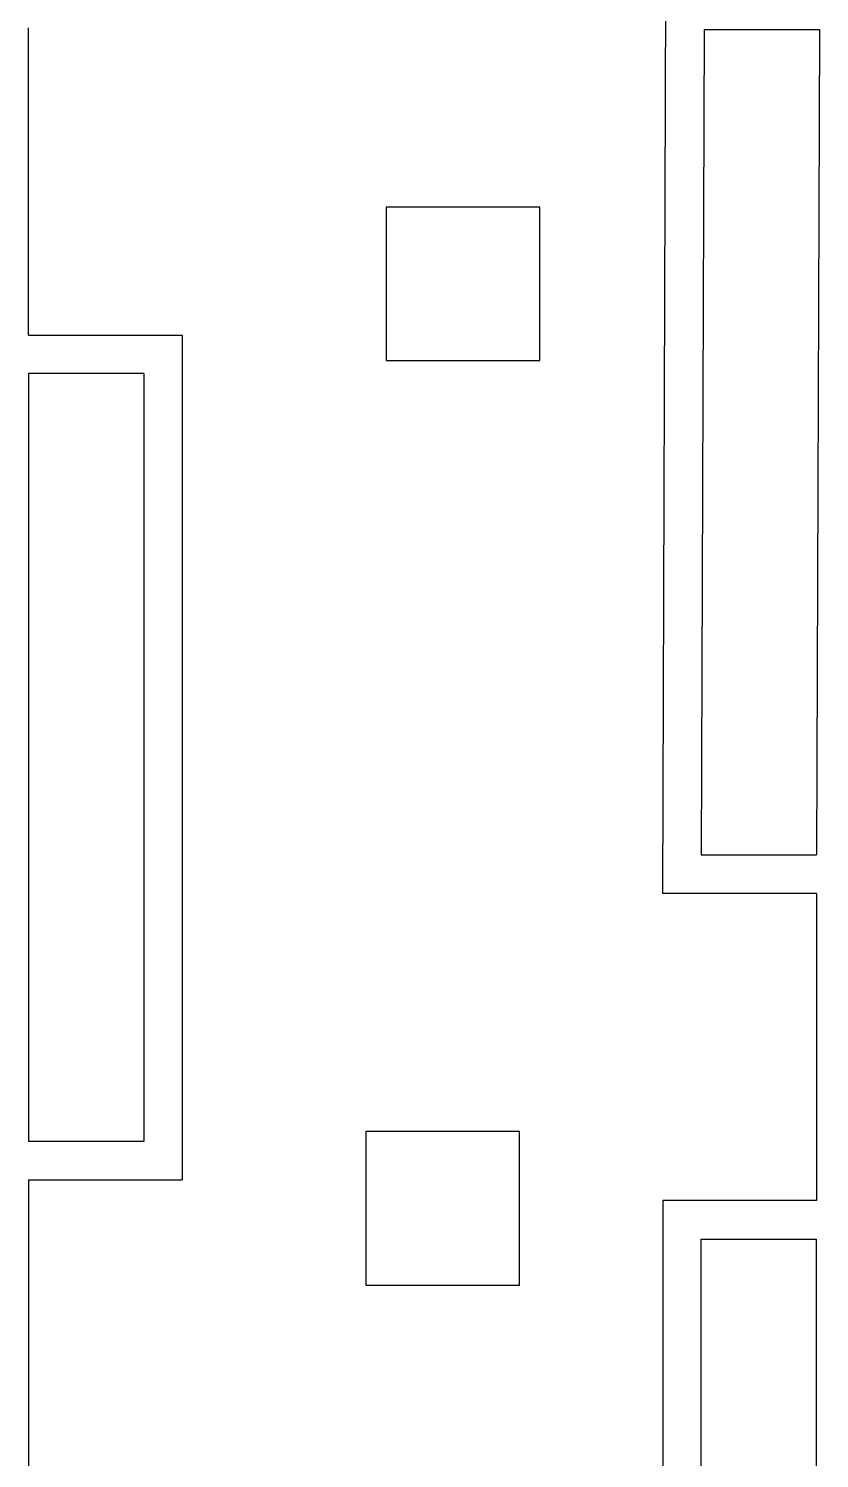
# Model space of a CAD drawing. Extents: x -19 to 297, y 0 to 420.
# Drawn here: x 240.67 to 250.96, y 296.64 to 315.26 of the extents above; entities that cross this region are included whole.
import ezdxf

# ---------------------------------------------------------------- set-up
doc = ezdxf.new("R2010")
doc.units = 0
doc.header["$MEASUREMENT"] = 0
doc.linetypes.add('K5LT_BASIC', pattern=[0])
doc.layers.add('Системный слой', color=7, linetype='Continuous')

# ---------------------------------------------------------------- blocks, each defined once
blk = doc.blocks.new('*U')
at = {"layer": 'Системный слой', "color": 5, "linetype": 'K5LT_BASIC'}
for p, q in [((247.319, 312.936), (245.319, 312.936)), ((245.319, 312.936), (245.319, 310.936)), ((247.319, 310.936), (247.319, 312.936)), ((245.319, 310.936), (247.319, 310.936)), ((247.055, 300.897), (245.055, 300.897)), ((245.055, 300.897), (245.055, 298.897)), ((247.055, 298.897), (247.055, 300.897)), ((245.055, 298.897), (247.055, 298.897))]:
    blk.add_line(p, q, dxfattribs=at)

msp = doc.modelspace()

# ---------------------------------------------------------------- linework, layer by layer
at = {"layer": 'Системный слой', "color": 5, "linetype": 'K5LT_BASIC'}
for p, q in [((248.957, 315.749), (248.917, 303.998)), ((240.667, 311.269), (240.667, 315.269)), ((249.457, 315.249), (249.418, 304.499)), ((249.457, 315.249), (250.957, 315.249)), ((250.957, 315.249), (250.918, 304.499)), ((240.667, 311.269), (242.667, 311.269)), ((242.667, 311.269), (242.667, 300.269)), ((242.167, 310.769), (240.667, 310.769)), ((240.667, 310.769), (240.667, 300.769)), ((242.167, 310.769), (242.167, 300.769)), ((249.418, 304.499), (250.918, 304.499)), ((250.918, 303.999), (248.917, 303.998)), ((250.918, 303.999), (250.918, 299.999)), ((242.167, 300.769), (240.667, 300.769)), ((240.667, 300.269), (242.667, 300.269)), ((240.667, 300.269), (240.667, 296.269)), ((248.918, 299.999), (248.918, 273.968)), ((250.918, 299.999), (248.918, 299.999)), ((249.418, 299.499), (250.918, 299.499)), ((249.418, 274.469), (249.418, 299.499)), ((250.918, 274.469), (250.918, 299.499))]:
    msp.add_line(p, q, dxfattribs=at)

# ---------------------------------------------------------------- block references
at = {"layer": 'Системный слой'}
msp.add_blockref('*U', (0, 0), dxfattribs=at)
msp.add_blockref('*U', (0, 0), dxfattribs=at)
msp.add_blockref('*U', (0, 0), dxfattribs=at)
msp.add_blockref('*U', (0, 0), dxfattribs=at)
msp.add_blockref('*U', (0, 0), dxfattribs=at)
msp.add_blockref('*U', (0, 0), dxfattribs=at)
msp.add_blockref('*U', (0, 0), dxfattribs=at)
msp.add_blockref('*U', (0, 0), dxfattribs=at)
msp.add_blockref('*U', (0, 0), dxfattribs=at)
msp.add_blockref('*U', (0, 0), dxfattribs=at)
msp.add_blockref('*U', (0, 0), dxfattribs=at)
msp.add_blockref('*U', (0, 0), dxfattribs=at)
msp.add_blockref('*U', (0, 0), dxfattribs=at)
msp.add_blockref('*U', (0, 0), dxfattribs=at)
msp.add_blockref('*U', (0, 0), dxfattribs=at)
msp.add_blockref('*U', (0, 0), dxfattribs=at)
msp.add_blockref('*U', (0, 0), dxfattribs=at)
msp.add_blockref('*U', (0, 0), dxfattribs=at)
msp.add_blockref('*U', (0, 0), dxfattribs=at)
msp.add_blockref('*U', (0, 0), dxfattribs=at)
msp.add_blockref('*U', (0, 0), dxfattribs=at)
msp.add_blockref('*U', (0, 0), dxfattribs=at)
msp.add_blockref('*U', (0, 0), dxfattribs=at)
msp.add_blockref('*U', (0, 0), dxfattribs=at)
msp.add_blockref('*U', (0, 0), dxfattribs=at)
msp.add_blockref('*U', (0, 0), dxfattribs=at)
msp.add_blockref('*U', (0, 0), dxfattribs=at)
msp.add_blockref('*U', (0, 0), dxfattribs=at)
msp.add_blockref('*U', (0, 0), dxfattribs=at)
msp.add_blockref('*U', (0, 0), dxfattribs=at)
msp.add_blockref('*U', (0, 0), dxfattribs=at)
msp.add_blockref('*U', (0, 0), dxfattribs=at)
msp.add_blockref('*U', (0, 0), dxfattribs=at)
msp.add_blockref('*U', (0, 0), dxfattribs=at)
msp.add_blockref('*U', (0, 0), dxfattribs=at)
msp.add_blockref('*U', (0, 0), dxfattribs=at)
msp.add_blockref('*U', (0, 0), dxfattribs=at)
msp.add_blockref('*U', (0, 0), dxfattribs=at)
msp.add_blockref('*U', (0, 0), dxfattribs=at)
msp.add_blockref('*U', (0, 0), dxfattribs=at)
msp.add_blockref('*U', (0, 0), dxfattribs=at)
msp.add_blockref('*U', (0, 0), dxfattribs=at)
msp.add_blockref('*U', (0, 0), dxfattribs=at)
msp.add_blockref('*U', (0, 0), dxfattribs=at)
msp.add_blockref('*U', (0, 0), dxfattribs=at)
msp.add_blockref('*U', (0, 0), dxfattribs=at)
msp.add_blockref('*U', (0, 0), dxfattribs=at)
msp.add_blockref('*U', (0, 0), dxfattribs=at)
msp.add_blockref('*U', (0, 0), dxfattribs=at)
msp.add_blockref('*U', (0, 0), dxfattribs=at)
msp.add_blockref('*U', (0, 0), dxfattribs=at)
msp.add_blockref('*U', (0, 0), dxfattribs=at)
msp.add_blockref('*U', (0, 0), dxfattribs=at)
msp.add_blockref('*U', (0, 0), dxfattribs=at)
msp.add_blockref('*U', (0, 0), dxfattribs=at)
msp.add_blockref('*U', (0, 0), dxfattribs=at)
msp.add_blockref('*U', (0, 0), dxfattribs=at)
msp.add_blockref('*U', (0, 0), dxfattribs=at)
msp.add_blockref('*U', (0, 0), dxfattribs=at)
msp.add_blockref('*U', (0, 0), dxfattribs=at)
msp.add_blockref('*U', (0, 0), dxfattribs=at)
msp.add_blockref('*U', (0, 0), dxfattribs=at)
msp.add_blockref('*U', (0, 0), dxfattribs=at)
msp.add_blockref('*U', (0, 0), dxfattribs=at)
msp.add_blockref('*U', (0, 0), dxfattribs=at)
msp.add_blockref('*U', (0, 0), dxfattribs=at)
msp.add_blockref('*U', (0, 0), dxfattribs=at)
msp.add_blockref('*U', (0, 0), dxfattribs=at)
msp.add_blockref('*U', (0, 0), dxfattribs=at)
msp.add_blockref('*U', (0, 0), dxfattribs=at)
msp.add_blockref('*U', (0, 0), dxfattribs=at)
msp.add_blockref('*U', (0, 0), dxfattribs=at)
msp.add_blockref('*U', (0, 0), dxfattribs=at)
msp.add_blockref('*U', (0, 0), dxfattribs=at)
msp.add_blockref('*U', (0, 0), dxfattribs=at)
msp.add_blockref('*U', (0, 0), dxfattribs=at)
msp.add_blockref('*U', (0, 0), dxfattribs=at)
msp.add_blockref('*U', (0, 0), dxfattribs=at)
msp.add_blockref('*U', (0, 0), dxfattribs=at)
msp.add_blockref('*U', (0, 0), dxfattribs=at)
msp.add_blockref('*U', (0, 0), dxfattribs=at)
msp.add_blockref('*U', (0, 0), dxfattribs=at)
msp.add_blockref('*U', (0, 0), dxfattribs=at)
msp.add_blockref('*U', (0, 0), dxfattribs=at)
msp.add_blockref('*U', (0, 0), dxfattribs=at)
msp.add_blockref('*U', (0, 0), dxfattribs=at)
msp.add_blockref('*U', (0, 0), dxfattribs=at)
msp.add_blockref('*U', (0, 0), dxfattribs=at)
msp.add_blockref('*U', (0, 0), dxfattribs=at)
msp.add_blockref('*U', (0, 0), dxfattribs=at)
msp.add_blockref('*U', (0, 0), dxfattribs=at)
msp.add_blockref('*U', (0, 0), dxfattribs=at)
msp.add_blockref('*U', (0, 0), dxfattribs=at)
msp.add_blockref('*U', (0, 0), dxfattribs=at)
msp.add_blockref('*U', (0, 0), dxfattribs=at)
msp.add_blockref('*U', (0, 0), dxfattribs=at)
msp.add_blockref('*U', (0, 0), dxfattribs=at)
msp.add_blockref('*U', (0, 0), dxfattribs=at)
msp.add_blockref('*U', (0, 0), dxfattribs=at)
msp.add_blockref('*U', (0, 0), dxfattribs=at)
msp.add_blockref('*U', (0, 0), dxfattribs=at)
msp.add_blockref('*U', (0, 0), dxfattribs=at)
msp.add_blockref('*U', (0, 0), dxfattribs=at)
msp.add_blockref('*U', (0, 0), dxfattribs=at)
msp.add_blockref('*U', (0, 0), dxfattribs=at)
msp.add_blockref('*U', (0, 0), dxfattribs=at)
msp.add_blockref('*U', (0, 0), dxfattribs=at)
msp.add_blockref('*U', (0, 0), dxfattribs=at)
msp.add_blockref('*U', (0, 0), dxfattribs=at)
msp.add_blockref('*U', (0, 0), dxfattribs=at)
msp.add_blockref('*U', (0, 0), dxfattribs=at)
msp.add_blockref('*U', (0, 0), dxfattribs=at)
msp.add_blockref('*U', (0, 0), dxfattribs=at)
msp.add_blockref('*U', (0, 0), dxfattribs=at)
msp.add_blockref('*U', (0, 0), dxfattribs=at)
msp.add_blockref('*U', (0, 0), dxfattribs=at)
msp.add_blockref('*U', (0, 0), dxfattribs=at)
msp.add_blockref('*U', (0, 0), dxfattribs=at)
msp.add_blockref('*U', (0, 0), dxfattribs=at)
msp.add_blockref('*U', (0, 0), dxfattribs=at)
msp.add_blockref('*U', (0, 0), dxfattribs=at)
msp.add_blockref('*U', (0, 0), dxfattribs=at)
msp.add_blockref('*U', (0, 0), dxfattribs=at)
msp.add_blockref('*U', (0, 0), dxfattribs=at)
msp.add_blockref('*U', (0, 0), dxfattribs=at)
msp.add_blockref('*U', (0, 0), dxfattribs=at)
msp.add_blockref('*U', (0, 0), dxfattribs=at)
msp.add_blockref('*U', (0, 0), dxfattribs=at)
msp.add_blockref('*U', (0, 0), dxfattribs=at)
msp.add_blockref('*U', (0, 0), dxfattribs=at)
msp.add_blockref('*U', (0, 0), dxfattribs=at)
msp.add_blockref('*U', (0, 0), dxfattribs=at)
msp.add_blockref('*U', (0, 0), dxfattribs=at)
msp.add_blockref('*U', (0, 0), dxfattribs=at)
msp.add_blockref('*U', (0, 0), dxfattribs=at)
msp.add_blockref('*U', (0, 0), dxfattribs=at)
msp.add_blockref('*U', (0, 0), dxfattribs=at)
msp.add_blockref('*U', (0, 0), dxfattribs=at)
msp.add_blockref('*U', (0, 0), dxfattribs=at)
msp.add_blockref('*U', (0, 0), dxfattribs=at)
msp.add_blockref('*U', (0, 0), dxfattribs=at)
msp.add_blockref('*U', (0, 0), dxfattribs=at)
msp.add_blockref('*U', (0, 0), dxfattribs=at)
msp.add_blockref('*U', (0, 0), dxfattribs=at)
msp.add_blockref('*U', (0, 0), dxfattribs=at)
msp.add_blockref('*U', (0, 0), dxfattribs=at)
msp.add_blockref('*U', (0, 0), dxfattribs=at)
msp.add_blockref('*U', (0, 0), dxfattribs=at)
msp.add_blockref('*U', (0, 0), dxfattribs=at)
msp.add_blockref('*U', (0, 0), dxfattribs=at)
msp.add_blockref('*U', (0, 0), dxfattribs=at)
msp.add_blockref('*U', (0, 0), dxfattribs=at)
msp.add_blockref('*U', (0, 0), dxfattribs=at)
msp.add_blockref('*U', (0, 0), dxfattribs=at)
msp.add_blockref('*U', (0, 0), dxfattribs=at)
msp.add_blockref('*U', (0, 0), dxfattribs=at)
msp.add_blockref('*U', (0, 0), dxfattribs=at)
msp.add_blockref('*U', (0, 0), dxfattribs=at)
msp.add_blockref('*U', (0, 0), dxfattribs=at)
msp.add_blockref('*U', (0, 0), dxfattribs=at)
msp.add_blockref('*U', (0, 0), dxfattribs=at)
msp.add_blockref('*U', (0, 0), dxfattribs=at)
msp.add_blockref('*U', (0, 0), dxfattribs=at)
msp.add_blockref('*U', (0, 0), dxfattribs=at)
msp.add_blockref('*U', (0, 0), dxfattribs=at)
msp.add_blockref('*U', (0, 0), dxfattribs=at)
msp.add_blockref('*U', (0, 0), dxfattribs=at)
msp.add_blockref('*U', (0, 0), dxfattribs=at)
msp.add_blockref('*U', (0, 0), dxfattribs=at)
msp.add_blockref('*U', (0, 0), dxfattribs=at)
msp.add_blockref('*U', (0, 0), dxfattribs=at)
msp.add_blockref('*U', (0, 0), dxfattribs=at)
msp.add_blockref('*U', (0, 0), dxfattribs=at)
msp.add_blockref('*U', (0, 0), dxfattribs=at)
msp.add_blockref('*U', (0, 0), dxfattribs=at)
msp.add_blockref('*U', (0, 0), dxfattribs=at)
msp.add_blockref('*U', (0, 0), dxfattribs=at)
msp.add_blockref('*U', (0, 0), dxfattribs=at)
msp.add_blockref('*U', (0, 0), dxfattribs=at)
msp.add_blockref('*U', (0, 0), dxfattribs=at)
msp.add_blockref('*U', (0, 0), dxfattribs=at)
msp.add_blockref('*U', (0, 0), dxfattribs=at)
msp.add_blockref('*U', (0, 0), dxfattribs=at)
msp.add_blockref('*U', (0, 0), dxfattribs=at)
msp.add_blockref('*U', (0, 0), dxfattribs=at)
msp.add_blockref('*U', (0, 0), dxfattribs=at)
msp.add_blockref('*U', (0, 0), dxfattribs=at)
msp.add_blockref('*U', (0, 0), dxfattribs=at)
msp.add_blockref('*U', (0, 0), dxfattribs=at)
msp.add_blockref('*U', (0, 0), dxfattribs=at)
msp.add_blockref('*U', (0, 0), dxfattribs=at)
msp.add_blockref('*U', (0, 0), dxfattribs=at)
msp.add_blockref('*U', (0, 0), dxfattribs=at)
msp.add_blockref('*U', (0, 0), dxfattribs=at)
msp.add_blockref('*U', (0, 0), dxfattribs=at)
msp.add_blockref('*U', (0, 0), dxfattribs=at)
msp.add_blockref('*U', (0, 0), dxfattribs=at)
msp.add_blockref('*U', (0, 0), dxfattribs=at)
msp.add_blockref('*U', (0, 0), dxfattribs=at)
msp.add_blockref('*U', (0, 0), dxfattribs=at)
msp.add_blockref('*U', (0, 0), dxfattribs=at)
msp.add_blockref('*U', (0, 0), dxfattribs=at)
msp.add_blockref('*U', (0, 0), dxfattribs=at)
msp.add_blockref('*U', (0, 0), dxfattribs=at)
msp.add_blockref('*U', (0, 0), dxfattribs=at)
msp.add_blockref('*U', (0, 0), dxfattribs=at)
msp.add_blockref('*U', (0, 0), dxfattribs=at)
msp.add_blockref('*U', (0, 0), dxfattribs=at)
msp.add_blockref('*U', (0, 0), dxfattribs=at)
msp.add_blockref('*U', (0, 0), dxfattribs=at)
msp.add_blockref('*U', (0, 0), dxfattribs=at)
msp.add_blockref('*U', (0, 0), dxfattribs=at)
msp.add_blockref('*U', (0, 0), dxfattribs=at)
msp.add_blockref('*U', (0, 0), dxfattribs=at)
msp.add_blockref('*U', (0, 0), dxfattribs=at)
msp.add_blockref('*U', (0, 0), dxfattribs=at)
msp.add_blockref('*U', (0, 0), dxfattribs=at)
msp.add_blockref('*U', (0, 0), dxfattribs=at)
msp.add_blockref('*U', (0, 0), dxfattribs=at)
msp.add_blockref('*U', (0, 0), dxfattribs=at)
msp.add_blockref('*U', (0, 0), dxfattribs=at)
msp.add_blockref('*U', (0, 0), dxfattribs=at)
msp.add_blockref('*U', (0, 0), dxfattribs=at)
msp.add_blockref('*U', (0, 0), dxfattribs=at)
msp.add_blockref('*U', (0, 0), dxfattribs=at)
msp.add_blockref('*U', (0, 0), dxfattribs=at)
msp.add_blockref('*U', (0, 0), dxfattribs=at)
msp.add_blockref('*U', (0, 0), dxfattribs=at)
msp.add_blockref('*U', (0, 0), dxfattribs=at)
msp.add_blockref('*U', (0, 0), dxfattribs=at)
msp.add_blockref('*U', (0, 0), dxfattribs=at)
msp.add_blockref('*U', (0, 0), dxfattribs=at)
msp.add_blockref('*U', (0, 0), dxfattribs=at)
msp.add_blockref('*U', (0, 0), dxfattribs=at)
msp.add_blockref('*U', (0, 0), dxfattribs=at)
msp.add_blockref('*U', (0, 0), dxfattribs=at)
msp.add_blockref('*U', (0, 0), dxfattribs=at)
msp.add_blockref('*U', (0, 0), dxfattribs=at)
msp.add_blockref('*U', (0, 0), dxfattribs=at)
msp.add_blockref('*U', (0, 0), dxfattribs=at)
msp.add_blockref('*U', (0, 0), dxfattribs=at)
msp.add_blockref('*U', (0, 0), dxfattribs=at)
msp.add_blockref('*U', (0, 0), dxfattribs=at)
msp.add_blockref('*U', (0, 0), dxfattribs=at)
msp.add_blockref('*U', (0, 0), dxfattribs=at)
msp.add_blockref('*U', (0, 0), dxfattribs=at)
msp.add_blockref('*U', (0, 0), dxfattribs=at)
msp.add_blockref('*U', (0, 0), dxfattribs=at)
msp.add_blockref('*U', (0, 0), dxfattribs=at)
msp.add_blockref('*U', (0, 0), dxfattribs=at)
msp.add_blockref('*U', (0, 0), dxfattribs=at)
msp.add_blockref('*U', (0, 0), dxfattribs=at)
msp.add_blockref('*U', (0, 0), dxfattribs=at)
msp.add_blockref('*U', (0, 0), dxfattribs=at)
msp.add_blockref('*U', (0, 0), dxfattribs=at)
msp.add_blockref('*U', (0, 0), dxfattribs=at)
msp.add_blockref('*U', (0, 0), dxfattribs=at)
msp.add_blockref('*U', (0, 0), dxfattribs=at)
msp.add_blockref('*U', (0, 0), dxfattribs=at)
msp.add_blockref('*U', (0, 0), dxfattribs=at)
msp.add_blockref('*U', (0, 0), dxfattribs=at)
msp.add_blockref('*U', (0, 0), dxfattribs=at)
msp.add_blockref('*U', (0, 0), dxfattribs=at)
msp.add_blockref('*U', (0, 0), dxfattribs=at)
msp.add_blockref('*U', (0, 0), dxfattribs=at)
msp.add_blockref('*U', (0, 0), dxfattribs=at)
msp.add_blockref('*U', (0, 0), dxfattribs=at)
msp.add_blockref('*U', (0, 0), dxfattribs=at)
msp.add_blockref('*U', (0, 0), dxfattribs=at)
msp.add_blockref('*U', (0, 0), dxfattribs=at)
msp.add_blockref('*U', (0, 0), dxfattribs=at)
msp.add_blockref('*U', (0, 0), dxfattribs=at)
msp.add_blockref('*U', (0, 0), dxfattribs=at)
msp.add_blockref('*U', (0, 0), dxfattribs=at)
msp.add_blockref('*U', (0, 0), dxfattribs=at)
msp.add_blockref('*U', (0, 0), dxfattribs=at)
msp.add_blockref('*U', (0, 0), dxfattribs=at)
msp.add_blockref('*U', (0, 0), dxfattribs=at)
msp.add_blockref('*U', (0, 0), dxfattribs=at)
msp.add_blockref('*U', (0, 0), dxfattribs=at)
msp.add_blockref('*U', (0, 0), dxfattribs=at)
msp.add_blockref('*U', (0, 0), dxfattribs=at)
msp.add_blockref('*U', (0, 0), dxfattribs=at)
msp.add_blockref('*U', (0, 0), dxfattribs=at)
msp.add_blockref('*U', (0, 0), dxfattribs=at)
msp.add_blockref('*U', (0, 0), dxfattribs=at)
msp.add_blockref('*U', (0, 0), dxfattribs=at)
msp.add_blockref('*U', (0, 0), dxfattribs=at)
msp.add_blockref('*U', (0, 0), dxfattribs=at)
msp.add_blockref('*U', (0, 0), dxfattribs=at)
msp.add_blockref('*U', (0, 0), dxfattribs=at)
msp.add_blockref('*U', (0, 0), dxfattribs=at)
msp.add_blockref('*U', (0, 0), dxfattribs=at)
msp.add_blockref('*U', (0, 0), dxfattribs=at)
msp.add_blockref('*U', (0, 0), dxfattribs=at)
msp.add_blockref('*U', (0, 0), dxfattribs=at)
msp.add_blockref('*U', (0, 0), dxfattribs=at)
msp.add_blockref('*U', (0, 0), dxfattribs=at)
msp.add_blockref('*U', (0, 0), dxfattribs=at)
msp.add_blockref('*U', (0, 0), dxfattribs=at)
msp.add_blockref('*U', (0, 0), dxfattribs=at)
msp.add_blockref('*U', (0, 0), dxfattribs=at)
msp.add_blockref('*U', (0, 0), dxfattribs=at)
msp.add_blockref('*U', (0, 0), dxfattribs=at)
msp.add_blockref('*U', (0, 0), dxfattribs=at)
msp.add_blockref('*U', (0, 0), dxfattribs=at)
msp.add_blockref('*U', (0, 0), dxfattribs=at)
msp.add_blockref('*U', (0, 0), dxfattribs=at)
msp.add_blockref('*U', (0, 0), dxfattribs=at)
msp.add_blockref('*U', (0, 0), dxfattribs=at)
msp.add_blockref('*U', (0, 0), dxfattribs=at)
msp.add_blockref('*U', (0, 0), dxfattribs=at)
msp.add_blockref('*U', (0, 0), dxfattribs=at)
msp.add_blockref('*U', (0, 0), dxfattribs=at)
msp.add_blockref('*U', (0, 0), dxfattribs=at)
msp.add_blockref('*U', (0, 0), dxfattribs=at)
msp.add_blockref('*U', (0, 0), dxfattribs=at)
msp.add_blockref('*U', (0, 0), dxfattribs=at)
msp.add_blockref('*U', (0, 0), dxfattribs=at)
msp.add_blockref('*U', (0, 0), dxfattribs=at)
msp.add_blockref('*U', (0, 0), dxfattribs=at)
msp.add_blockref('*U', (0, 0), dxfattribs=at)
msp.add_blockref('*U', (0, 0), dxfattribs=at)
msp.add_blockref('*U', (0, 0), dxfattribs=at)
msp.add_blockref('*U', (0, 0), dxfattribs=at)
msp.add_blockref('*U', (0, 0), dxfattribs=at)
msp.add_blockref('*U', (0, 0), dxfattribs=at)
msp.add_blockref('*U', (0, 0), dxfattribs=at)
msp.add_blockref('*U', (0, 0), dxfattribs=at)
msp.add_blockref('*U', (0, 0), dxfattribs=at)
msp.add_blockref('*U', (0, 0), dxfattribs=at)
msp.add_blockref('*U', (0, 0), dxfattribs=at)
msp.add_blockref('*U', (0, 0), dxfattribs=at)
msp.add_blockref('*U', (0, 0), dxfattribs=at)
msp.add_blockref('*U', (0, 0), dxfattribs=at)
msp.add_blockref('*U', (0, 0), dxfattribs=at)
msp.add_blockref('*U', (0, 0), dxfattribs=at)
msp.add_blockref('*U', (0, 0), dxfattribs=at)
msp.add_blockref('*U', (0, 0), dxfattribs=at)
msp.add_blockref('*U', (0, 0), dxfattribs=at)
msp.add_blockref('*U', (0, 0), dxfattribs=at)
msp.add_blockref('*U', (0, 0), dxfattribs=at)
msp.add_blockref('*U', (0, 0), dxfattribs=at)
msp.add_blockref('*U', (0, 0), dxfattribs=at)
msp.add_blockref('*U', (0, 0), dxfattribs=at)
msp.add_blockref('*U', (0, 0), dxfattribs=at)
msp.add_blockref('*U', (0, 0), dxfattribs=at)
msp.add_blockref('*U', (0, 0), dxfattribs=at)
msp.add_blockref('*U', (0, 0), dxfattribs=at)
msp.add_blockref('*U', (0, 0), dxfattribs=at)
msp.add_blockref('*U', (0, 0), dxfattribs=at)
msp.add_blockref('*U', (0, 0), dxfattribs=at)
msp.add_blockref('*U', (0, 0), dxfattribs=at)
msp.add_blockref('*U', (0, 0), dxfattribs=at)
msp.add_blockref('*U', (0, 0), dxfattribs=at)
msp.add_blockref('*U', (0, 0), dxfattribs=at)
msp.add_blockref('*U', (0, 0), dxfattribs=at)
msp.add_blockref('*U', (0, 0), dxfattribs=at)
msp.add_blockref('*U', (0, 0), dxfattribs=at)
msp.add_blockref('*U', (0, 0), dxfattribs=at)
msp.add_blockref('*U', (0, 0), dxfattribs=at)
msp.add_blockref('*U', (0, 0), dxfattribs=at)
msp.add_blockref('*U', (0, 0), dxfattribs=at)
msp.add_blockref('*U', (0, 0), dxfattribs=at)
msp.add_blockref('*U', (0, 0), dxfattribs=at)
msp.add_blockref('*U', (0, 0), dxfattribs=at)
msp.add_blockref('*U', (0, 0), dxfattribs=at)
msp.add_blockref('*U', (0, 0), dxfattribs=at)
msp.add_blockref('*U', (0, 0), dxfattribs=at)
msp.add_blockref('*U', (0, 0), dxfattribs=at)
msp.add_blockref('*U', (0, 0), dxfattribs=at)
msp.add_blockref('*U', (0, 0), dxfattribs=at)
msp.add_blockref('*U', (0, 0), dxfattribs=at)
msp.add_blockref('*U', (0, 0), dxfattribs=at)
msp.add_blockref('*U', (0, 0), dxfattribs=at)
msp.add_blockref('*U', (0, 0), dxfattribs=at)
msp.add_blockref('*U', (0, 0), dxfattribs=at)
msp.add_blockref('*U', (0, 0), dxfattribs=at)
msp.add_blockref('*U', (0, 0), dxfattribs=at)
msp.add_blockref('*U', (0, 0), dxfattribs=at)
msp.add_blockref('*U', (0, 0), dxfattribs=at)
msp.add_blockref('*U', (0, 0), dxfattribs=at)
msp.add_blockref('*U', (0, 0), dxfattribs=at)
msp.add_blockref('*U', (0, 0), dxfattribs=at)
msp.add_blockref('*U', (0, 0), dxfattribs=at)
msp.add_blockref('*U', (0, 0), dxfattribs=at)
msp.add_blockref('*U', (0, 0), dxfattribs=at)
msp.add_blockref('*U', (0, 0), dxfattribs=at)
msp.add_blockref('*U', (0, 0), dxfattribs=at)
msp.add_blockref('*U', (0, 0), dxfattribs=at)
msp.add_blockref('*U', (0, 0), dxfattribs=at)
msp.add_blockref('*U', (0, 0), dxfattribs=at)
msp.add_blockref('*U', (0, 0), dxfattribs=at)
msp.add_blockref('*U', (0, 0), dxfattribs=at)
msp.add_blockref('*U', (0, 0), dxfattribs=at)
msp.add_blockref('*U', (0, 0), dxfattribs=at)
msp.add_blockref('*U', (0, 0), dxfattribs=at)
msp.add_blockref('*U', (0, 0), dxfattribs=at)
msp.add_blockref('*U', (0, 0), dxfattribs=at)
msp.add_blockref('*U', (0, 0), dxfattribs=at)
msp.add_blockref('*U', (0, 0), dxfattribs=at)
msp.add_blockref('*U', (0, 0), dxfattribs=at)
msp.add_blockref('*U', (0, 0), dxfattribs=at)
msp.add_blockref('*U', (0, 0), dxfattribs=at)
msp.add_blockref('*U', (0, 0), dxfattribs=at)
msp.add_blockref('*U', (0, 0), dxfattribs=at)
msp.add_blockref('*U', (0, 0), dxfattribs=at)
msp.add_blockref('*U', (0, 0), dxfattribs=at)
msp.add_blockref('*U', (0, 0), dxfattribs=at)
msp.add_blockref('*U', (0, 0), dxfattribs=at)
msp.add_blockref('*U', (0, 0), dxfattribs=at)
msp.add_blockref('*U', (0, 0), dxfattribs=at)
msp.add_blockref('*U', (0, 0), dxfattribs=at)
msp.add_blockref('*U', (0, 0), dxfattribs=at)
msp.add_blockref('*U', (0, 0), dxfattribs=at)
msp.add_blockref('*U', (0, 0), dxfattribs=at)
msp.add_blockref('*U', (0, 0), dxfattribs=at)
msp.add_blockref('*U', (0, 0), dxfattribs=at)
msp.add_blockref('*U', (0, 0), dxfattribs=at)
msp.add_blockref('*U', (0, 0), dxfattribs=at)
msp.add_blockref('*U', (0, 0), dxfattribs=at)
msp.add_blockref('*U', (0, 0), dxfattribs=at)
msp.add_blockref('*U', (0, 0), dxfattribs=at)
msp.add_blockref('*U', (0, 0), dxfattribs=at)
msp.add_blockref('*U', (0, 0), dxfattribs=at)
msp.add_blockref('*U', (0, 0), dxfattribs=at)
msp.add_blockref('*U', (0, 0), dxfattribs=at)
msp.add_blockref('*U', (0, 0), dxfattribs=at)
msp.add_blockref('*U', (0, 0), dxfattribs=at)
msp.add_blockref('*U', (0, 0), dxfattribs=at)
msp.add_blockref('*U', (0, 0), dxfattribs=at)
msp.add_blockref('*U', (0, 0), dxfattribs=at)
msp.add_blockref('*U', (0, 0), dxfattribs=at)
msp.add_blockref('*U', (0, 0), dxfattribs=at)
msp.add_blockref('*U', (0, 0), dxfattribs=at)
msp.add_blockref('*U', (0, 0), dxfattribs=at)
msp.add_blockref('*U', (0, 0), dxfattribs=at)
msp.add_blockref('*U', (0, 0), dxfattribs=at)
msp.add_blockref('*U', (0, 0), dxfattribs=at)
msp.add_blockref('*U', (0, 0), dxfattribs=at)
msp.add_blockref('*U', (0, 0), dxfattribs=at)
msp.add_blockref('*U', (0, 0), dxfattribs=at)
msp.add_blockref('*U', (0, 0), dxfattribs=at)
msp.add_blockref('*U', (0, 0), dxfattribs=at)
msp.add_blockref('*U', (0, 0), dxfattribs=at)
msp.add_blockref('*U', (0, 0), dxfattribs=at)
msp.add_blockref('*U', (0, 0), dxfattribs=at)
msp.add_blockref('*U', (0, 0), dxfattribs=at)
msp.add_blockref('*U', (0, 0), dxfattribs=at)
msp.add_blockref('*U', (0, 0), dxfattribs=at)

doc.saveas('drawing.dxf')
